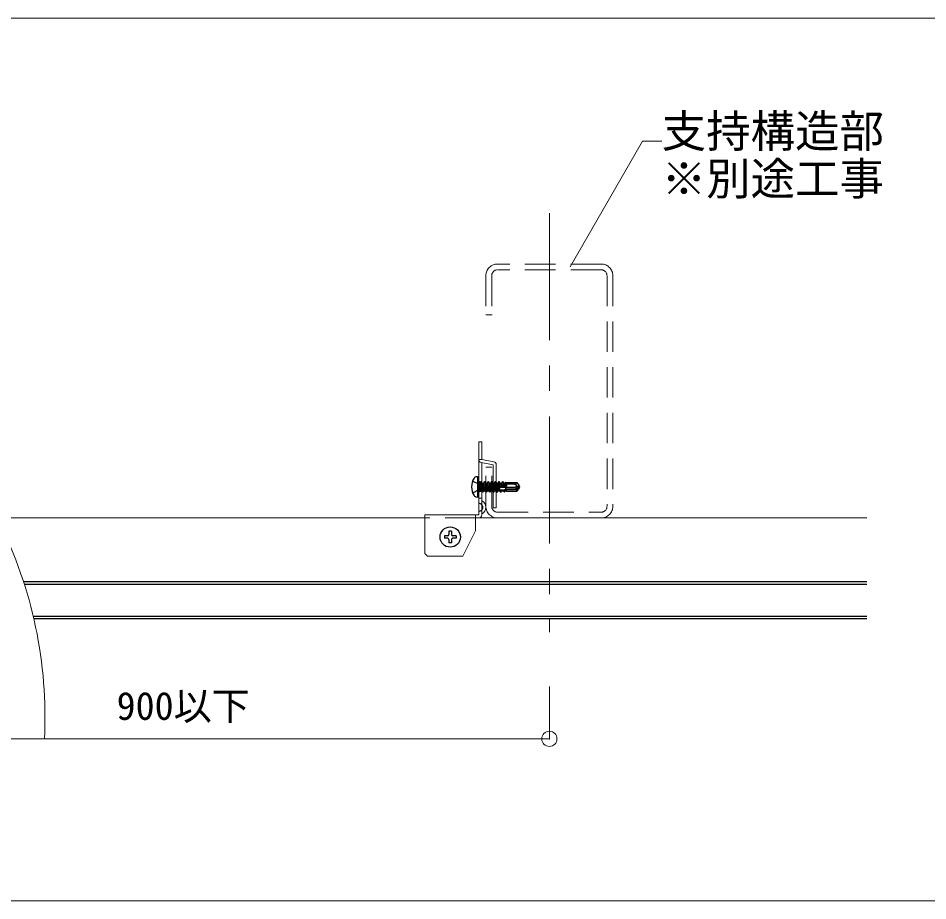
# Model space of a CAD drawing. Units: millimetres, scale not verified. Extents: x -1950 to 1950, y -1347 to 1325.
# Drawn here: x 531.2 to 889.3, y 111 to 458.5 of the extents above; entities that cross this region are included whole.
import ezdxf
from ezdxf.enums import TextEntityAlignment as Align

# ---------------------------------------------------------------- set-up
doc = ezdxf.new("R2010")
doc.units = ezdxf.units.MM
doc.header["$LTSCALE"] = 10
doc.header["$PDMODE"] = 32
doc.header["$PDSIZE"] = 6
for name, pattern in [('CHAIN1', [8, 5, -1, 1, -1]), ('DASHED1', [1.8, 1.2, -0.6]), ('LONG_DASHED1', [7, 6, -1])]:
    doc.linetypes.add(name, pattern=pattern)
for name, color, linetype, lineweight in [('4-0_中心線', 4, 'CHAIN1', 9), ('4-1_吊り材', 7, 'Continuous', 18), ('4-3_野縁', 2, 'Continuous', 25), ('4-5_寸法', 4, 'Continuous', 9), ('4-6_文字', 7, 'Continuous', 18), ('4-9_躯体他', 4, 'Continuous', 9), ('4-B_補強金具・金具・その他', 3, 'Continuous', 18), ('4-C_ビス・アンカーボルト・強調図形', 2, 'Continuous', 25), ('F-3_野縁', 3, 'Continuous', 18)]:
    doc.layers.add(name, color=color, linetype=linetype, lineweight=lineweight)
doc.styles.add('ＭＳ ゴシック', font='')
doc.styles.get('ＭＳ ゴシック').set_extended_font_data('MS Gothic')

msp = doc.modelspace()

# ---------------------------------------------------------------- linework, layer by layer
at = {"layer": '4-0_中心線'}
msp.add_line((740.34, 381.72), (740.34, 216.72), dxfattribs=at)
at = {"layer": '4-1_吊り材'}
for p, q in [((522.92, 261.72), (691.32, 261.72)), ((711.32, 261.72), (865.34, 261.72)), ((533.3, 236.72), (865.34, 236.72))]:
    msp.add_line(p, q, dxfattribs=at)
at = {"layer": '4-3_野縁'}
for p, q in [((533.3, 236.72), (865.34, 236.72)), ((865.34, 235.52), (533.68, 235.52)), ((537.14, 223.02), (865.34, 223.02)), ((865.34, 222.02), (537.37, 222.02))]:
    msp.add_line(p, q, dxfattribs=at)
at = {"layer": '4-5_寸法'}
for p, q in [((740.34, 174.76), (740.34, 195.42)), ((290.34, 174.76), (740.34, 174.76))]:
    msp.add_line(p, q, dxfattribs=at)
at = {"layer": '4-5_寸法', "color": 7}
msp.add_point((740.34, 174.76), dxfattribs=at)
at = {"layer": '4-6_文字'}
for p, q in [((748.58, 360.66), (777.07, 410.02)), ((777.07, 410.02), (784.57, 410.02))]:
    msp.add_line(p, q, dxfattribs=at)
msp.add_arc((369.11, 183.34), 172.65, 357.1523, 26.5414, dxfattribs=at)
at = {"layer": '4-9_躯体他', "linetype": 'DASHED1'}
for p, q in [((760.74, 361.72), (719.94, 361.72)), ((760.74, 359.42), (720.14, 359.42)), ((715.34, 357.12), (715.34, 341.72)), ((717.64, 357.12), (717.64, 341.72)), ((763.04, 357.12), (763.04, 266.32)), ((765.34, 357.12), (765.34, 266.32)), ((717.84, 341.72), (715.34, 341.72)), ((715.34, 266.32), (715.34, 281.72)), ((717.64, 281.72), (715.34, 281.72)), ((717.64, 266.32), (717.64, 281.72)), ((719.94, 264.02), (760.74, 264.02)), ((760.74, 261.72), (719.94, 261.72))]:
    msp.add_line(p, q, dxfattribs=at)
for centre, radius, start, end in [((719.94, 357.12), 4.6, 90, 180), ((760.74, 357.12), 4.6, 0, 90), ((719.94, 357.12), 2.3, 90, 180), ((760.74, 357.12), 2.3, 0, 90), ((719.94, 266.32), 4.6, 180, 270), ((719.94, 266.32), 2.3, 180, 270), ((760.74, 266.32), 2.3, 270, 0), ((760.74, 266.32), 4.6, 270, 0)]:
    msp.add_arc(centre, radius, start, end, dxfattribs=at)
at = {"layer": '4-B_補強金具・金具・その他'}
for p, q in [((713.72, 291.72), (712.52, 291.72)), ((712.52, 264.32), (712.52, 291.72)), ((713.52, 283.54), (718.22, 282.71)), ((713.72, 263.37), (713.72, 283.5)), ((718.22, 265.72), (718.22, 282.71)), ((719.42, 282.71), (719.42, 265.72)), ((712.52, 267.52), (712.52, 264.32)), ((718.22, 265.72), (719.42, 265.72)), ((691.32, 247.72), (691.32, 262.92)), ((711.32, 256.72), (711.32, 262.92)), ((711.32, 261.72), (712.52, 261.72)), ((713.72, 262.92), (713.72, 263.37)), ((711.32, 256.72), (706.32, 246.72)), ((691.32, 247.72), (692.32, 246.72)), ((692.32, 246.72), (706.32, 246.72))]:
    msp.add_line(p, q, dxfattribs=at)
at = {"layer": '4-B_補強金具・金具・その他', "linetype": 'DASHED1'}
for p, q in [((713.72, 284.72), (712.52, 284.72)), ((712.52, 273.97), (713.72, 273.97)), ((712.52, 269.47), (713.72, 269.47)), ((711.32, 261.72), (691.32, 261.72))]:
    msp.add_line(p, q, dxfattribs=at)
at = {"layer": '4-B_補強金具・金具・その他'}
for points in [[(718.43, 283.89), (713.72, 284.72), (713.72, 291.72)], [(712.52, 264.32), (712.52, 262.92), (691.32, 262.92)]]:
    msp.add_lwpolyline(points, dxfattribs=at)
for centre, radius, start, end in [((713.72, 284.72), 1.2, 180, 260.0494), ((718.22, 282.71), 1.2, 0, 80.0494), ((712.52, 265.92), 2.82, 295.209, 64.791), ((712.52, 262.92), 1.2, 270, 0)]:
    msp.add_arc(centre, radius, start, end, dxfattribs=at)
at = {"layer": '4-B_補強金具・金具・その他', "linetype": 'DASHED1'}
msp.add_arc((712.52, 265.92), 1.6, 270, 90, dxfattribs=at)
at = {"layer": '4-C_ビス・アンカーボルト・強調図形', "linetype": 'LONG_DASHED1'}
for p, q in [((710.15, 276.27), (712.46, 275.12)), ((710.15, 271.67), (712.46, 272.83)), ((713.07, 273.97), (712.46, 275.12)), ((713.07, 273.97), (712.46, 272.83))]:
    msp.add_line(p, q, dxfattribs=at)
at = {"layer": '4-C_ビス・アンカーボルト・強調図形'}
for p, q in [((712.02, 277.97), (711.72, 277.97)), ((712.02, 277.97), (712.02, 269.97)), ((712.52, 276.07), (712.84, 275.75)), ((713.35, 276.07), (713.32, 276.02)), ((713.32, 275.93), (713.35, 276.07)), ((713.32, 275.3), (713.45, 276.07)), ((713.32, 272.2), (713.32, 276.02)), ((713.35, 276.07), (713.45, 276.07)), ((713.45, 276.07), (713.8, 275.47)), ((714, 271.96), (714.76, 276.07)), ((714.76, 276.07), (714.41, 275.47)), ((714.76, 276.07), (714.86, 276.07)), ((715.43, 271.96), (716.19, 276.07)), ((716.19, 276.07), (715.85, 275.47)), ((716.19, 276.07), (716.29, 276.07)), ((716.84, 271.96), (717.6, 276.07)), ((717.6, 276.07), (717.26, 275.47)), ((717.6, 276.07), (717.7, 276.07)), ((718.31, 271.87), (719.01, 276.07)), ((719.01, 276.07), (718.67, 275.47)), ((719.01, 276.07), (719.11, 276.07)), ((719.72, 271.87), (720.42, 276.07)), ((720.42, 276.07), (720.08, 275.47)), ((720.42, 276.07), (720.52, 276.07)), ((721.48, 273.95), (721.83, 276.07)), ((721.83, 276.07), (721.49, 275.47)), ((721.83, 276.07), (721.93, 276.07)), ((722.85, 274.32), (723.08, 275.8)), ((723.08, 275.8), (722.9, 275.47)), ((723.08, 275.8), (723.52, 275.67)), ((712.52, 271.87), (712.84, 272.19)), ((712.84, 272.19), (712.84, 275.75)), ((713.32, 275.74), (712.84, 275.75)), ((713.32, 272.2), (712.84, 272.19)), ((713.8, 275.47), (713.32, 273.46)), ((713.32, 272.47), (713.74, 272.47)), ((713.74, 272.42), (714.41, 275.47)), ((714, 271.96), (713.74, 272.42)), ((714.18, 271.92), (714.5, 272.47)), ((715.21, 275.47), (714.5, 272.47)), ((714.5, 272.47), (715.17, 272.47)), ((715.17, 272.42), (715.85, 275.47)), ((715.43, 271.96), (715.17, 272.42)), ((715.62, 271.92), (715.93, 272.47)), ((716.64, 275.47), (715.93, 272.47)), ((715.93, 272.47), (716.58, 272.47)), ((716.58, 272.42), (717.26, 275.47)), ((716.84, 271.96), (716.58, 272.42)), ((717.03, 271.92), (717.34, 272.47)), ((718.05, 275.47), (717.34, 272.47)), ((717.34, 272.47), (717.96, 272.47)), ((717.96, 272.47), (718.67, 275.47)), ((718.31, 271.87), (717.96, 272.47)), ((718.05, 275.47), (718.67, 275.47)), ((718.41, 271.87), (718.75, 272.47)), ((719.46, 275.47), (718.75, 272.47)), ((718.75, 272.47), (719.37, 272.47)), ((719.37, 272.47), (720.08, 275.47)), ((719.72, 271.87), (719.37, 272.47)), ((719.46, 275.47), (720.08, 275.47)), ((719.82, 271.87), (720.16, 272.47)), ((720.87, 275.47), (720.16, 272.47)), ((720.16, 272.47), (720.78, 272.47)), ((720.84, 272.7), (720.59, 272.72)), ((723.52, 274.29), (720.73, 273.54)), ((720.78, 272.47), (720.84, 272.7)), ((721.13, 271.87), (720.78, 272.47)), ((720.84, 272.7), (721.3, 272.88)), ((720.87, 275.47), (721.49, 275.47)), ((721.05, 273.62), (721.49, 275.47)), ((721.05, 273.62), (721.48, 273.95)), ((721.13, 271.87), (721.3, 272.88)), ((721.23, 271.87), (721.4, 272.87)), ((721.23, 271.87), (721.57, 272.47)), ((721.4, 272.87), (721.3, 272.88)), ((721.4, 272.87), (721.62, 272.66)), ((721.58, 273.97), (721.48, 273.95)), ((721.62, 272.66), (721.57, 272.47)), ((721.57, 272.47), (722.19, 272.47)), ((721.58, 273.97), (721.9, 273.85)), ((726.86, 273.77), (721.6, 273.77)), ((722.23, 272.63), (721.62, 272.66)), ((722.28, 275.47), (721.9, 273.85)), ((722.19, 272.47), (722.23, 272.63)), ((722.48, 271.97), (722.19, 272.47)), ((722.23, 272.63), (722.61, 272.81)), ((722.28, 275.47), (722.9, 275.47)), ((722.48, 271.97), (722.61, 272.81)), ((722.56, 274.03), (722.9, 275.47)), ((722.56, 274.03), (722.85, 274.32)), ((722.91, 272.79), (722.61, 272.81)), ((722.74, 272.05), (722.91, 272.79)), ((722.74, 272.05), (722.98, 272.47)), ((723.3, 274.44), (722.85, 274.32)), ((722.91, 272.79), (723.01, 272.58)), ((723.01, 272.58), (722.98, 272.47)), ((722.98, 272.47), (723.52, 272.47)), ((723.52, 272.55), (723.01, 272.58)), ((723.02, 274.16), (723.02, 272.58)), ((726.62, 273.07), (723.02, 273.07)), ((727.25, 272.77), (723.02, 272.77)), ((723.3, 274.44), (723.52, 275.41)), ((723.3, 274.44), (723.4, 274.26)), ((723.52, 274.77), (723.4, 274.26)), ((723.52, 275.67), (727.51, 275.67)), ((723.52, 274.29), (723.52, 275.67)), ((726.47, 275.07), (723.52, 275.07)), ((723.52, 272.27), (723.52, 272.55)), ((723.52, 272.27), (727.51, 272.27)), ((726.62, 273.07), (728.03, 273.88)), ((727.12, 273.92), (726.86, 273.77)), ((727.23, 274.68), (727.27, 274.61)), ((728.03, 273.88), (727.25, 272.77)), ((727.25, 272.77), (727.51, 272.27)), ((727.28, 275.42), (727.51, 275.67)), ((728.44, 273.61), (727.51, 272.27)), ((728.03, 273.88), (728.52, 273.97)), ((728.44, 273.61), (728.03, 273.88)), ((728.08, 274.07), (728.52, 273.97)), ((728.52, 273.97), (728.44, 273.61)), ((714, 271.96), (714.18, 271.92)), ((715.43, 271.96), (715.62, 271.92)), ((716.84, 271.96), (717.03, 271.92)), ((718.31, 271.87), (718.41, 271.87)), ((719.72, 271.87), (719.82, 271.87)), ((721.13, 271.87), (721.23, 271.87)), ((722.48, 271.97), (722.74, 272.05)), ((700.32, 254.72), (699.02, 254.72)), ((699.02, 254.72), (699.02, 253.72)), ((701.82, 256.52), (700.82, 256.52)), ((700.82, 256.52), (700.82, 255.22)), ((701.82, 256.52), (701.82, 255.22)), ((703.62, 254.72), (702.32, 254.72)), ((703.62, 254.72), (703.62, 253.72)), ((700.32, 253.72), (699.02, 253.72)), ((700.82, 253.22), (700.82, 251.92)), ((701.82, 251.92), (700.82, 251.92)), ((701.82, 253.22), (701.82, 251.92)), ((703.62, 253.72), (702.32, 253.72))]:
    msp.add_line(p, q, dxfattribs=at)
for points in [[(714.18, 271.92), (714.86, 276.07), (715.21, 275.47)], [(715.62, 271.92), (716.29, 276.07), (716.64, 275.47)], [(717.03, 271.92), (717.7, 276.07), (718.05, 275.47)], [(718.41, 271.87), (719.11, 276.07), (719.46, 275.47)], [(719.82, 271.87), (720.52, 276.07), (720.87, 275.47)], [(721.58, 273.97), (721.93, 276.07), (722.28, 275.47)], [(713.77, 275.51), (714.39, 275.47), (714.41, 275.47)], [(715.2, 275.51), (715.82, 275.47), (715.85, 275.47)], [(716.61, 275.51), (717.23, 275.47), (717.26, 275.47)], [(727.51, 275.67), (728.44, 274.33), (728.52, 273.97)]]:
    msp.add_lwpolyline(points, dxfattribs=at)
msp.add_circle((701.32, 254.22), 4, dxfattribs=at)
for centre, radius, start, end in [((716.22, 273.97), 6.5, 148.1092, 211.8908), ((711.72, 276.77), 1.2, 90, 148.1092), ((712.02, 277.47), 0.5, 0, 90), ((721.27, 273.02), 0.75, 136.4554, 203.9207), ((726.47, 276.17), 1.1, 270, 317.1543), ((726.47, 274.15), 0.921, 35, 90), ((727.71, 275.02), 0.594, 137.1543, 215), ((726.88, 274.33), 0.479, 300, 35), ((727.79, 272.76), 1.34, 77.5, 120), ((728.37, 275.38), 1.34, 215, 257.5), ((711.72, 271.17), 1.2, 211.8908, 270), ((712.02, 270.47), 0.5, 270, 0), ((700.32, 255.22), 0.5, 270, 0), ((702.32, 255.22), 0.5, 180, 270), ((700.32, 253.22), 0.5, 0, 90), ((702.32, 253.22), 0.5, 90, 180)]:
    msp.add_arc(centre, radius, start, end, dxfattribs=at)
at = {"layer": 'F-3_野縁'}
for p, q in [((20, 458.5), (1910, 458.5)), ((1910, 111), (20, 111))]:
    msp.add_line(p, q, dxfattribs=at)

# ---------------------------------------------------------------- texts
at = {"layer": '4-5_寸法', "style": 'ＭＳ ゴシック'}
msp.add_text('900以下', height=11, dxfattribs=at).set_placement((569.96, 178.94), align=Align.BOTTOM_LEFT)
at = {"layer": '4-6_文字', "style": 'ＭＳ ゴシック'}
for s, p in [('支持構造部', (784.57, 403.77)), ('※別途工事', (784.57, 385.03))]:
    msp.add_text(s, height=12.83, dxfattribs=at).set_placement(p, align=Align.BOTTOM_LEFT)

doc.saveas('drawing.dxf')
